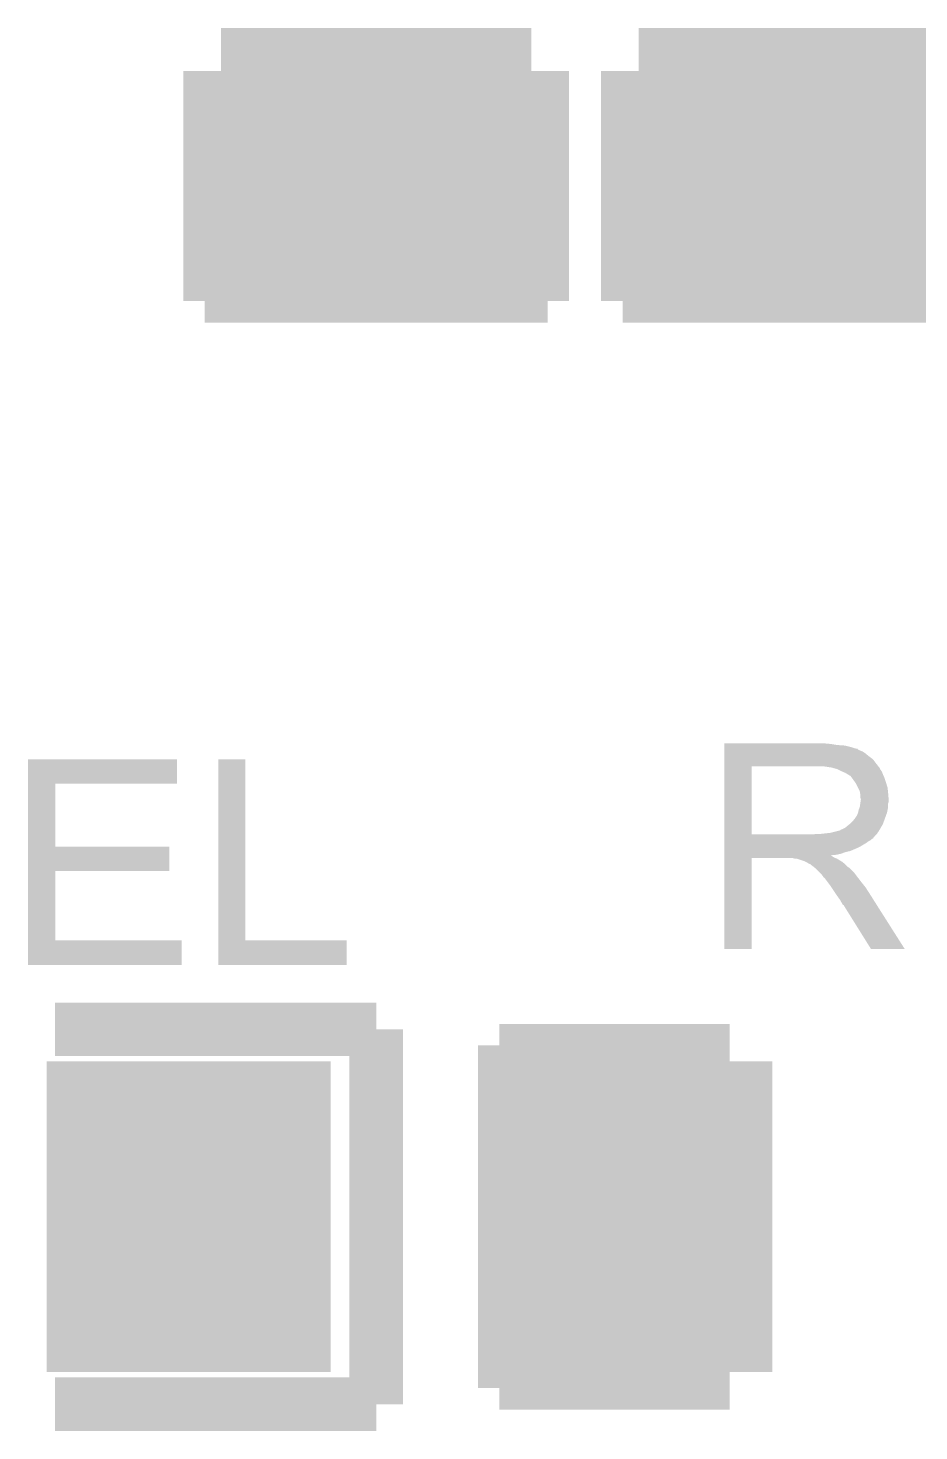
# Model space of a CAD drawing. Extents: x -0.06 to 0.95, y -0.15 to 2.11.
# Drawn here: x 0.306 to 0.4723, y 0.03 to 0.292 of the extents above; entities that cross this region are included whole.
import ezdxf

# ---------------------------------------------------------------- set-up
doc = ezdxf.new("R2010")
doc.units = 0
doc.layers.get('0').update_dxf_attribs({"linetype": 'CONTINUOUS'})
doc.layers.add('LORA_CLICK_V104_GTO', color=6, linetype='CONTINUOUS')
doc.layers.add('LORA_CLICK_V104_GTS', color=1, linetype='CONTINUOUS')

# ---------------------------------------------------------------- blocks, each defined once
blk = doc.blocks.new('RECTANGLE_8')
blk.add_solid([(0.024, 0.029), (0.024, -0.029), (-0.024, 0.029), (-0.024, -0.029)])
blk = doc.blocks.new('RECTANGLE_9')
blk.add_solid([(0.0265, 0.029), (0.0265, -0.029), (-0.0265, 0.029), (-0.0265, -0.029)])
blk = doc.blocks.new('RECTANGLE_11')
blk.add_solid([(0.029, 0.024), (0.029, -0.024), (-0.029, 0.024), (-0.029, -0.024)])

msp = doc.modelspace()

# ---------------------------------------------------------------- linework, layer by layer
at = {"layer": 'LORA_CLICK_V104_GTO'}
for points, const_width in [([(0.339, 0.241), (0.339, 0.284)], 0.008), ([(0.403, 0.241), (0.403, 0.284)], 0.008), ([(0.417, 0.241), (0.417, 0.284)], 0.008), ([(0.339, 0.241), (0.403, 0.241)], 0.008), ([(0.417, 0.241), (0.481, 0.241)], 0.008), ([(0.311, 0.105), (0.371, 0.105)], 0.01), ([(0.371, 0.035), (0.371, 0.105)], 0.01), ([(0.394, 0.102), (0.437, 0.102)], 0.008), ([(0.394, 0.038), (0.394, 0.102)], 0.008), ([(0.394, 0.038), (0.437, 0.038)], 0.008), ([(0.311, 0.035), (0.371, 0.035)], 0.01)]:
    msp.add_lwpolyline(points, dxfattribs=dict(at, const_width=const_width))
for points in [[(0.436, 0.1583), (0.436, 0.1584), (0.4559, 0.1583), (0.4548, 0.1584)], [(0.436, 0.1581), (0.436, 0.1583), (0.4571, 0.1581), (0.4559, 0.1583)], [(0.436, 0.158), (0.436, 0.1581), (0.4585, 0.158), (0.4571, 0.1581)], [(0.436, 0.1577), (0.436, 0.158), (0.4597, 0.1577), (0.4585, 0.158)], [(0.436, 0.1575), (0.436, 0.1577), (0.4603, 0.1575), (0.4597, 0.1577)], [(0.436, 0.1574), (0.436, 0.1575), (0.4608, 0.1574), (0.4603, 0.1575)], [(0.436, 0.1573), (0.436, 0.1574), (0.4609, 0.1573), (0.4609, 0.1574)], [(0.436, 0.1574), (0.436, 0.1574), (0.4609, 0.1574), (0.4608, 0.1574)], [(0.436, 0.1571), (0.436, 0.1573), (0.4613, 0.1571), (0.4609, 0.1573)], [(0.306, 0.1509), (0.306, 0.1554), (0.3338, 0.1509), (0.3338, 0.1554)], [(0.306, 0.1554), (0.306, 0.1554), (0.3338, 0.1554), (0.306, 0.1554)], [(0.3415, 0.1216), (0.3415, 0.1554), (0.3466, 0.1216), (0.3466, 0.1554)], [(0.3415, 0.1554), (0.3415, 0.1554), (0.3466, 0.1554), (0.3415, 0.1554)], [(0.436, 0.1569), (0.436, 0.1571), (0.4618, 0.1569), (0.4613, 0.1571)], [(0.436, 0.1565), (0.436, 0.1569), (0.4624, 0.1565), (0.4618, 0.1569)], [(0.436, 0.156), (0.436, 0.1565), (0.463, 0.156), (0.4624, 0.1565)], [(0.436, 0.1554), (0.436, 0.156), (0.4638, 0.1554), (0.463, 0.156)], [(0.436, 0.1546), (0.436, 0.1554), (0.4644, 0.1546), (0.4638, 0.1554)], [(0.436, 0.1541), (0.436, 0.1546), (0.46479, 0.1541), (0.4644, 0.1546)], [(0.436, 0.1414), (0.436, 0.1541), (0.4411, 0.1414), (0.4411, 0.1541)], [(0.436, 0.1541), (0.436, 0.1541), (0.4411, 0.1541), (0.4532, 0.1541)], [(0.456, 0.1539), (0.4547, 0.1541), (0.46494, 0.1539), (0.46479, 0.1541)], [(0.45673, 0.1537), (0.456, 0.1539), (0.4651, 0.1537), (0.46494, 0.1539)], [(0.4571, 0.1536), (0.45673, 0.1537), (0.4651, 0.1536), (0.4651, 0.1537)], [(0.4579, 0.1532), (0.4571, 0.1536), (0.4654, 0.1532), (0.4651, 0.1536)], [(0.4586, 0.1529), (0.4579, 0.1532), (0.46552, 0.1529), (0.4654, 0.1532)], [(0.45893, 0.1527), (0.4586, 0.1529), (0.4656, 0.1527), (0.46552, 0.1529)], [(0.4591, 0.1526), (0.45893, 0.1527), (0.46564, 0.1526), (0.4656, 0.1527)], [(0.4594, 0.1524), (0.4591, 0.1526), (0.46573, 0.1524), (0.46564, 0.1526)], [(0.4598, 0.152), (0.4595, 0.1524), (0.4659, 0.152), (0.46573, 0.1524)], [(0.4601, 0.1516), (0.4598, 0.152), (0.46603, 0.1516), (0.4659, 0.152)], [(0.306, 0.1391), (0.306, 0.1509), (0.3111, 0.1391), (0.3111, 0.1509)], [(0.306, 0.1509), (0.306, 0.1509), (0.3111, 0.1509), (0.3338, 0.1509)], [(0.46046, 0.1511), (0.4601, 0.1516), (0.4662, 0.1511), (0.46603, 0.1516)], [(0.4606, 0.1509), (0.46046, 0.1511), (0.46626, 0.1509), (0.4662, 0.1511)], [(0.461, 0.1501), (0.4606, 0.1509), (0.4665, 0.1501), (0.46626, 0.1509)], [(0.4613, 0.1495), (0.461, 0.1501), (0.46656, 0.1495), (0.4665, 0.1501)], [(0.46136, 0.1491), (0.4613, 0.1495), (0.4666, 0.1491), (0.46656, 0.1495)], [(0.4613, 0.1465), (0.4614, 0.1472), (0.4666, 0.1465), (0.4666, 0.1472)], [(0.4614, 0.1488), (0.46136, 0.1491), (0.46663, 0.1488), (0.4666, 0.1491)], [(0.4614, 0.1483), (0.4614, 0.1488), (0.46667, 0.1483), (0.46663, 0.1488)], [(0.4615, 0.148), (0.4614, 0.1483), (0.46669, 0.148), (0.46667, 0.1483)], [(0.4614, 0.1472), (0.46144, 0.1475), (0.4666, 0.1472), (0.4667, 0.1475)], [(0.46144, 0.1475), (0.4615, 0.1479), (0.4667, 0.1475), (0.4667, 0.1479)], [(0.4615, 0.1479), (0.4615, 0.148), (0.4667, 0.1479), (0.46669, 0.148)], [(0.46, 0.1439), (0.4604, 0.1444), (0.46582, 0.1439), (0.466, 0.1444)], [(0.4604, 0.1444), (0.4605, 0.1445), (0.466, 0.1444), (0.46604, 0.1445)], [(0.4605, 0.1445), (0.4606, 0.1447), (0.46604, 0.1445), (0.46611, 0.1447)], [(0.4606, 0.1447), (0.4608, 0.145), (0.46611, 0.1447), (0.46622, 0.145)], [(0.4608, 0.145), (0.461, 0.1455), (0.46622, 0.145), (0.4664, 0.1455)], [(0.461, 0.1455), (0.4611, 0.146), (0.4664, 0.1455), (0.4665, 0.146)], [(0.4611, 0.146), (0.4613, 0.1465), (0.4665, 0.146), (0.4666, 0.1465)], [(0.4525, 0.1414), (0.4532, 0.1415), (0.4644, 0.1414), (0.4645, 0.1415)], [(0.454, 0.1415), (0.4558, 0.1417), (0.4645, 0.1415), (0.46463, 0.1417)], [(0.4558, 0.1417), (0.4574, 0.1421), (0.46463, 0.1417), (0.4649, 0.1421)], [(0.4575, 0.1421), (0.4578, 0.1423), (0.4649, 0.1421), (0.46502, 0.1423)], [(0.4578, 0.1423), (0.4581, 0.1424), (0.46502, 0.1423), (0.46508, 0.1424)], [(0.4581, 0.1424), (0.4585, 0.1426), (0.46508, 0.1424), (0.46519, 0.1426)], [(0.4585, 0.1426), (0.45937, 0.1433), (0.46519, 0.1426), (0.4656, 0.1433)], [(0.45937, 0.1433), (0.4595, 0.1434), (0.4656, 0.1433), (0.46564, 0.1434)], [(0.4595, 0.1434), (0.46, 0.1439), (0.46564, 0.1434), (0.46582, 0.1439)], [(0.306, 0.1346), (0.306, 0.1391), (0.3324, 0.1346), (0.3324, 0.1391)], [(0.306, 0.1391), (0.306, 0.1391), (0.3324, 0.1391), (0.3111, 0.1391)], [(0.436, 0.141), (0.436, 0.1414), (0.464, 0.141), (0.4644, 0.1414)], [(0.436, 0.1414), (0.436, 0.1414), (0.4525, 0.1414), (0.4411, 0.1414)], [(0.436, 0.1409), (0.436, 0.141), (0.464, 0.1409), (0.464, 0.141)], [(0.436, 0.1407), (0.436, 0.1409), (0.4638, 0.1407), (0.4639, 0.1409)], [(0.436, 0.1409), (0.436, 0.1409), (0.4639, 0.1409), (0.464, 0.1409)], [(0.436, 0.1405), (0.436, 0.1407), (0.4635, 0.1405), (0.4638, 0.1407)], [(0.436, 0.1403), (0.436, 0.1405), (0.4633, 0.1403), (0.4635, 0.1405)], [(0.436, 0.1401), (0.436, 0.1403), (0.4629, 0.1401), (0.4633, 0.1403)], [(0.436, 0.1398), (0.436, 0.1401), (0.4625, 0.1398), (0.4629, 0.1401)], [(0.436, 0.1392), (0.436, 0.1398), (0.4615, 0.1392), (0.4625, 0.1398)], [(0.436, 0.1389), (0.436, 0.1392), (0.4609, 0.1389), (0.4615, 0.1392)], [(0.436, 0.1383), (0.436, 0.1389), (0.4595, 0.1383), (0.4609, 0.1389)], [(0.436, 0.1381), (0.436, 0.1383), (0.4586, 0.1381), (0.4595, 0.1383)], [(0.436, 0.1378), (0.436, 0.1381), (0.4578, 0.1378), (0.4586, 0.1381)], [(0.436, 0.1376), (0.436, 0.1378), (0.4569, 0.1376), (0.4578, 0.1378)], [(0.436, 0.1375), (0.436, 0.1376), (0.4559, 0.1375), (0.4569, 0.1376)], [(0.436, 0.1374), (0.436, 0.1375), (0.456, 0.1374), (0.4559, 0.1375)], [(0.436, 0.1373), (0.436, 0.1374), (0.4562, 0.1373), (0.456, 0.1374)], [(0.436, 0.1371), (0.436, 0.1373), (0.4565, 0.1371), (0.4562, 0.1373)], [(0.436, 0.137), (0.436, 0.1371), (0.45675, 0.137), (0.4565, 0.1371)], [(0.436, 0.12), (0.436, 0.137), (0.4411, 0.12), (0.4411, 0.137)], [(0.436, 0.137), (0.436, 0.137), (0.4411, 0.137), (0.4487, 0.137)], [(0.4491, 0.1369), (0.4487, 0.137), (0.457, 0.1369), (0.45675, 0.137)], [(0.4497, 0.1368), (0.4496, 0.1369), (0.45717, 0.1368), (0.457, 0.1369)], [(0.451, 0.1364), (0.4498, 0.1368), (0.45783, 0.1364), (0.45717, 0.1368)], [(0.4512, 0.1363), (0.451, 0.1364), (0.458, 0.1363), (0.45783, 0.1364)], [(0.4514, 0.1362), (0.4512, 0.1363), (0.45813, 0.1362), (0.458, 0.1363)], [(0.306, 0.1216), (0.306, 0.1346), (0.3111, 0.1216), (0.3111, 0.1346)], [(0.306, 0.1346), (0.306, 0.1346), (0.3111, 0.1346), (0.3324, 0.1346)], [(0.4517, 0.136), (0.4514, 0.1362), (0.45837, 0.136), (0.45813, 0.1362)], [(0.4519, 0.1359), (0.4517, 0.136), (0.4585, 0.1359), (0.45837, 0.136)], [(0.4521, 0.1358), (0.452, 0.1359), (0.4586, 0.1358), (0.4585, 0.1359)], [(0.4525, 0.1355), (0.4521, 0.1358), (0.4589, 0.1355), (0.4586, 0.1358)], [(0.45262, 0.1354), (0.4525, 0.1355), (0.459, 0.1354), (0.4589, 0.1355)], [(0.45288, 0.1352), (0.45262, 0.1354), (0.4593, 0.1352), (0.459, 0.1354)], [(0.453, 0.1351), (0.45288, 0.1352), (0.4594, 0.1351), (0.4593, 0.1352)], [(0.4539, 0.1342), (0.453, 0.1351), (0.4603, 0.1342), (0.4594, 0.1351)], [(0.4542, 0.1339), (0.4539, 0.1342), (0.46053, 0.1339), (0.4603, 0.1342)], [(0.4545, 0.1335), (0.4542, 0.1339), (0.46082, 0.1335), (0.46053, 0.1339)], [(0.45455, 0.1334), (0.4545, 0.1335), (0.4609, 0.1334), (0.46082, 0.1335)], [(0.4546, 0.1333), (0.45455, 0.1334), (0.46098, 0.1333), (0.4609, 0.1334)], [(0.4553, 0.1325), (0.4547, 0.1333), (0.4616, 0.1325), (0.46098, 0.1333)], [(0.4559, 0.1317), (0.4553, 0.1325), (0.46224, 0.1317), (0.4616, 0.1325)], [(0.45603, 0.1315), (0.4559, 0.1317), (0.4624, 0.1315), (0.46224, 0.1317)], [(0.45677, 0.1304), (0.45603, 0.1315), (0.4631, 0.1304), (0.4624, 0.1315)], [(0.4571, 0.1299), (0.45677, 0.1304), (0.46342, 0.1299), (0.4631, 0.1304)], [(0.4576, 0.1292), (0.4571, 0.1299), (0.46386, 0.1292), (0.46342, 0.1299)], [(0.458, 0.1285), (0.4576, 0.1292), (0.46431, 0.1285), (0.46386, 0.1292)], [(0.4581, 0.1283), (0.458, 0.1285), (0.46443, 0.1283), (0.46431, 0.1285)], [(0.4583, 0.1282), (0.4581, 0.1283), (0.4645, 0.1282), (0.46443, 0.1283)], [(0.4584, 0.128), (0.4583, 0.1282), (0.46462, 0.128), (0.4645, 0.1282)], [(0.4634, 0.12), (0.4584, 0.128), (0.4697, 0.12), (0.46462, 0.128)], [(0.306, 0.117), (0.306, 0.1216), (0.3347, 0.117), (0.3347, 0.1216)], [(0.306, 0.1216), (0.306, 0.1216), (0.3347, 0.1216), (0.3111, 0.1216)], [(0.3415, 0.117), (0.3415, 0.1216), (0.3655, 0.117), (0.3655, 0.1216)], [(0.3415, 0.1216), (0.3415, 0.1216), (0.3655, 0.1216), (0.3466, 0.1216)], [(0.4697, 0.12), (0.4697, 0.12), (0.4697, 0.12), (0.4634, 0.12)]]:
    msp.add_solid(points, dxfattribs=at)

# ---------------------------------------------------------------- block references
at = {"layer": 'LORA_CLICK_V104_GTS'}
for name, p in [('RECTANGLE_11', (0.371, 0.268)), ('RECTANGLE_11', (0.449, 0.268)), ('RECTANGLE_9', (0.336, 0.07)), ('RECTANGLE_8', (0.421, 0.07))]:
    msp.add_blockref(name, p, dxfattribs=at)

doc.saveas('drawing.dxf')
